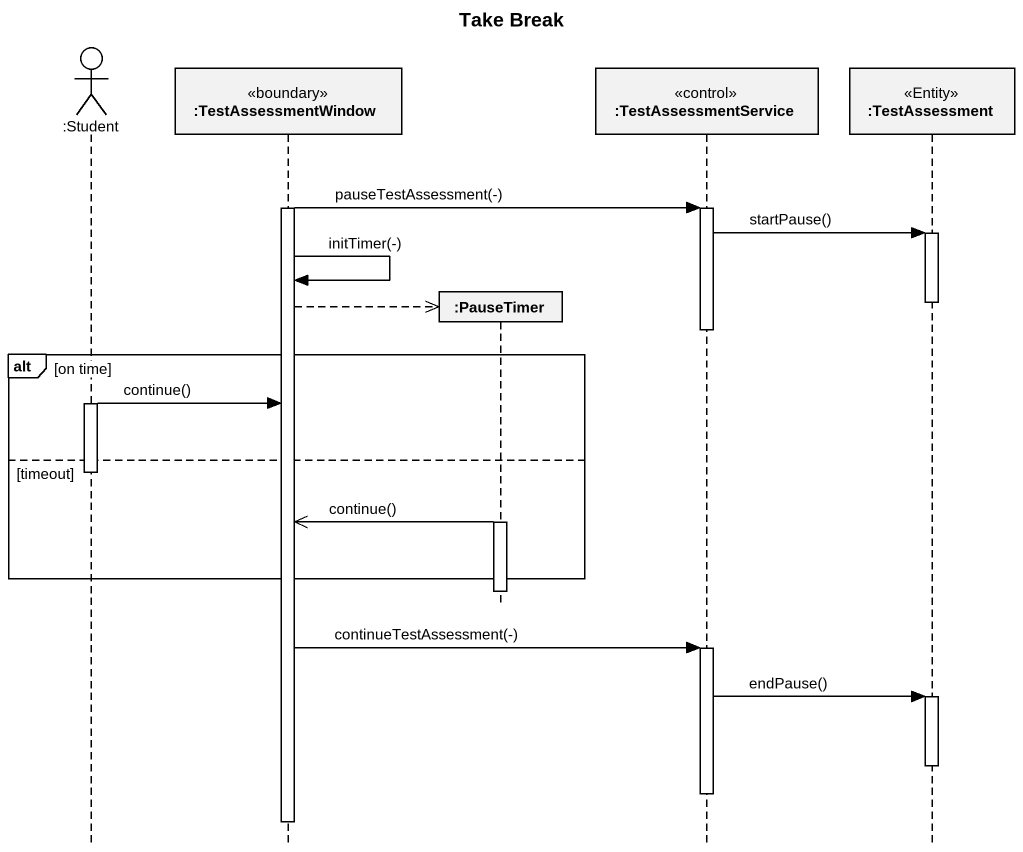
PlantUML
@startuml
title Take Break
hide footbox
actor ":Student" as Student
participant ":TestAssessmentWindow" as TestAssessmentWindow <<boundary>>
participant ":PauseTimer" as PauseTimer
participant ":TestAssessmentService" as TestAssessmentService <<control>>
participant ":TestAssessment" as TestAssessment <<Entity>>

activate TestAssessmentWindow
TestAssessmentWindow -> TestAssessmentService : pauseTestAssessment(-)
activate TestAssessmentService
TestAssessmentService -> TestAssessment : startPause()
activate TestAssessment
TestAssessmentWindow -> TestAssessmentWindow : initTimer(-)
deactivate TestAssessment
TestAssessmentWindow -->> PauseTimer **
deactivate TestAssessmentService
alt on time
  activate Student
  Student -> TestAssessmentWindow : continue()
else timeout
  deactivate Student
  activate PauseTimer
  PauseTimer ->> TestAssessmentWindow : continue()
end
deactivate PauseTimer
TestAssessmentWindow -> TestAssessmentService : continueTestAssessment(-)
activate TestAssessmentService
TestAssessmentService -> TestAssessment : endPause()
activate TestAssessment
deactivate TestAssessment
deactivate TestAssessmentService
deactivate TestAssessmentWindow
@enduml
